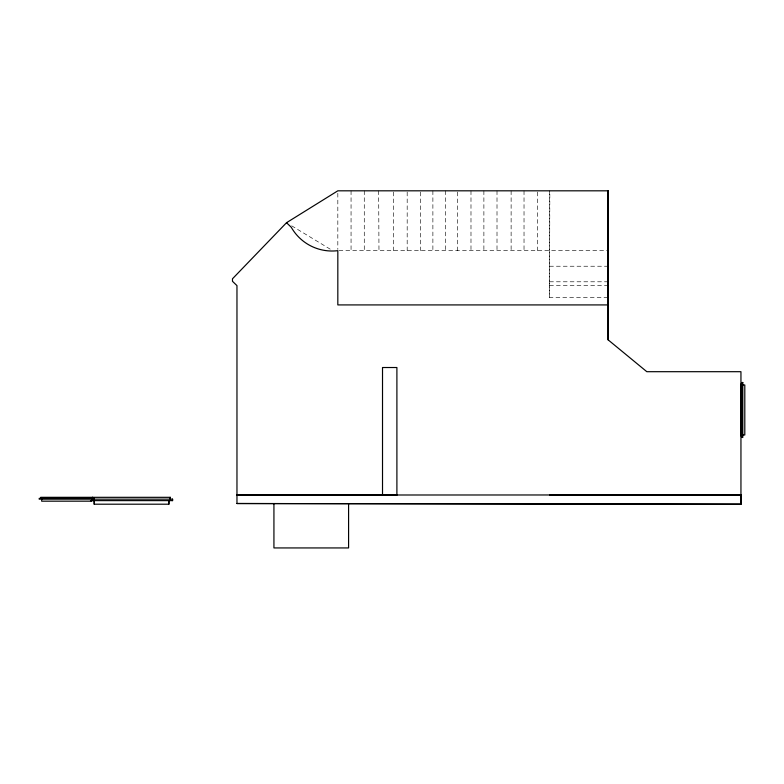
<?xml version="1.0" encoding="UTF-8"?>
<svg xmlns="http://www.w3.org/2000/svg" width="784" height="784" viewBox="0 0 784 784"><rect width="100%" height="100%" fill="white"/><g stroke="black" fill="none" stroke-linecap="round" stroke-linejoin="round"><path stroke-width="0.59" stroke-dasharray="3.92 2.94" d="M607.894 297.479L549.545 297.479L549.839 190.816M338.992 250.664L607.933 250.664M549.545 266.227L607.933 266.227M549.545 281.789L607.933 281.789M549.545 285.621L607.894 285.621M291.668 225.821L331.789 250.125M378.652 190.816L378.976 250.664M549.545 190.816L549.545 297.479M537.52 192.041L537.52 250.664M524.026 190.816L524.026 250.664M511.119 190.816L511.119 250.664M497.007 190.816L497.007 250.664M483.885 190.816L483.885 250.664M470.988 190.816L470.988 250.664M457.621 192.041L457.621 250.664M445.312 190.816L445.312 250.664M432.886 190.816L432.886 250.664M420.43 192.041L420.43 250.664M407.18 192.041L407.18 250.664M393.666 192.041L393.666 250.664M364.276 190.816L364.276 250.664M351.056 190.816L351.056 250.664M337.826 193.256L337.826 249.449"/><path stroke-width="1.18" d="M740.929 497.683L740.929 504.19L236.964 503.514L236.964 285.621L232.476 281.299L232.476 278.8L286.523 222.705L337.826 190.816L608.1 190.816L608.012 250.664M236.964 503.514L740.949 504.2L740.949 371.694L646.82 371.694L608.1 339.825L608.1 190.816L608.119 253.036M608.002 281.309L608.002 251.399M549.545 495.027L608.139 495.008M607.923 304.917L337.826 304.917L337.826 250.664A46.922 46.922 0 0 1 291.276 227.282L286.523 222.705M741.978 384.013L740.949 384.013L740.949 435.933L741.978 435.933M741.909 384.964L744.8 384.964L744.8 434.983L741.909 434.983M236.964 494.939L396.9 494.939M607.923 495.027L740.929 494.939M236.964 495.027L740.949 494.939L740.949 497.683M170.226 497.321L170.226 499.153L170.324 497.321L40.719 497.321L40.719 498.35M90.474 500.623L172.598 500.623L172.598 499.153L39.2 499.173L39.2 498.35L94.158 498.35L94.158 499.173M94.256 504.2L94.256 500.76L94.158 504.2L168.913 504.2L168.913 500.76M607.923 494.939L617.322 495.027M740.949 503.514L740.949 504.19M608.1 251.399L608.1 339.825M608.002 190.816L608.002 297.479M396.9 495.027L396.9 367.52L382.514 367.52L382.514 494.939M348.586 503.514L348.586 547.938L273.93 547.938L273.93 503.514M172.5 499.153L172.5 500.623M168.815 500.76L168.815 504.2M92.747 497.321L92.747 499.153M92.639 497.321L92.639 498.35M91.689 499.251L91.689 501.172L41.67 501.172L41.67 499.251M742.791 382.494L741.978 382.494L741.978 437.452L742.791 437.452L742.791 382.494"/></g></svg>
